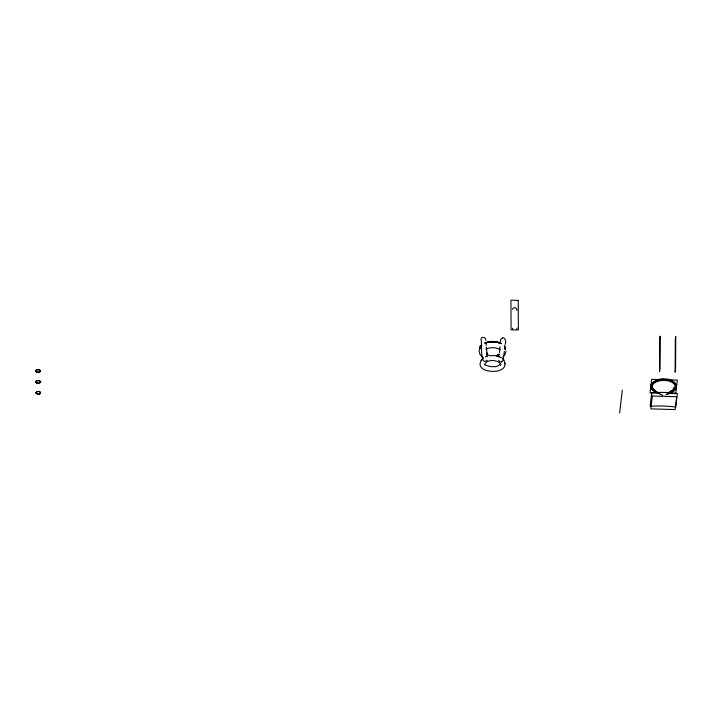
<?xml version="1.0" encoding="UTF-8"?>
<svg xmlns="http://www.w3.org/2000/svg" width="713" height="713" viewBox="0 0 713 713"><rect width="100%" height="100%" fill="white"/><g stroke="black" fill="none" stroke-linecap="round" stroke-linejoin="round"><path stroke-width="1.07" d="M479.68 348.862L480.09 346.83L481.578 345.039M479.047 350.306L479.929 354.406L482.888 357.231M483.592 357.908C467.06 374.049 514.626 377.186 503.146 359.067M500.606 364.913C500.499 359.905 486.132 358.381 484.582 364.806C483.476 363.906 490.045 367.605 493.779 366.598C497.924 367.667 502.184 361.705 500.571 365.127M504.973 363.871L505.018 363.291M506.007 351.161L505.054 354.504L502.906 356.723M499.965 346.821L499.403 352.632M500.348 341.75L500.82 339.236L502.478 337.98M505.116 344.504C507.05 340.867 504.118 336.723 502.549 337.953M619.677 412.827L622.289 390.225M504.367 351.482L503.12 360.02L501.765 361.901M498.922 356.732L499.029 355.912M505.214 349.308L504.67 345.885M516.925 328.194L516.72 328.916M505.214 349.62L504.679 346.473M512.46 309.299C512.968 306.412 517.433 307.686 516.952 310.396M487.282 360.243C479.083 366.83 482.656 342.106 480.901 339.486C480.936 335.885 486.346 337.187 485.856 340.324M480.99 360.466L481.328 359.976M481.578 344.727L479.831 347.213L479.787 349.254M665.969 394.708C680.781 391.517 678.446 379.049 664.471 379.717C659.944 379.405 654.721 380.43 651.637 384.022C648.064 390.412 659.24 393.335 662.618 395.332M501.729 361.919L499.795 361.83L498.726 360.323M671.165 391.998L673.161 391.072M496.587 356.028L499.26 354.682M485.847 349.129C490.339 347.062 496.052 347.062 500.294 349.744M673.081 388.13L675.202 387.132A8.146 6.898 6.6 0 0 675.478 386.99L675.79 386.375M485.5 356.865L486.489 356.455M484.992 343.087C490.223 341.269 496.177 341.322 501.266 343.577M497.879 354.735L499.002 354.379M669.044 392.515L672.207 391.562M484.992 342.775C490.196 340.885 496.203 340.939 501.266 343.265M497.879 354.423L499.002 354.156M669.044 392.203C682.591 389.646 674.489 377.881 664.471 379.129C655.978 377.364 643.438 387.587 656.949 391.847M489.207 355.707L495.642 355.6L501.337 357.641M659.703 393.184L650.078 392.899L651.646 379.334L677.305 380.1L675.737 393.656L667.181 393.407M486.89 354.833L488.048 354.949M658.054 392.613L659.222 392.738M498.485 356.304L499.002 356.491M654.062 391.027L656.949 392.159M499.394 356.643L498.895 356.447M502.13 358.184L502.834 358.764M503.931 360.012L503.699 359.691M512.683 328.943L512.469 328.221M487.3 356.732L486.382 347.071M486.881 352.882L487.077 354.771M486.097 343.354L486.23 345.181M487.46 342.677A6.631 3.503 -0.2 0 1 488.12 342.32M490.58 341.589A6.631 3.503 -0.2 0 1 497.148 342.418M480.5 347.409A12.13 6.408 -0.2 0 1 481.819 345.244M485.152 343.158A12.13 6.408 -0.2 0 1 501.007 343.63M504.51 347.222A12.13 6.408 -0.2 0 1 504.652 348.131M504.278 345.939A12.852 6.791 -0.2 0 1 505.232 349.7M488.245 355.127A12.852 6.791 -0.2 0 1 487.077 354.878M479.68 348.942A12.852 6.791 -0.2 0 1 481.489 345.261M485.045 343.211A12.852 6.791 -0.2 0 1 501.221 343.693M660.862 379.557A6.631 3.503 -0.2 0 1 668.642 380.385M655.202 390.608A12.13 6.408 -0.2 0 1 655.648 381.232A12.13 6.408 -0.2 0 1 673.322 382.097A12.13 6.408 -0.2 0 1 670.354 391.348M659.409 392.916A12.852 6.791 -0.2 0 1 653.17 382.623A12.852 6.791 -0.2 0 1 673.625 382.159A12.852 6.791 -0.2 0 1 668.892 392.694M655.505 390.742A11.435 6.043 -0.2 0 1 656.112 381.99A11.435 6.043 -0.2 0 1 672.617 382.694A11.435 6.043 -0.2 0 1 670.398 391.375M650.532 386.107A13.191 6.97 -0.2 0 1 664.498 379.539M35.828 392.765C42.236 397.899 41.488 387.596 35.828 392.765M651.691 392.72L650.122 406.285A109.463 92.752 6.6 0 1 675.781 407.043L677.35 393.487A109.463 92.752 6.6 0 0 651.691 392.72M652.324 396L650.844 408.861L675.166 409.592L676.655 396.731L652.324 396M660.122 336.322L659.677 339.629A232.688 12.406 -88.3 0 1 659.525 371.687L659.962 369.058A251.395 13.404 -88.3 0 0 660.131 336.286M675.71 336.786L675.264 340.092A232.688 12.406 -88.3 0 1 675.104 372.15L675.55 369.521A251.395 13.404 -88.3 0 0 675.71 336.75M40.65 392.872L39.144 394.129L36.826 393.888L35.73 392.72L37.085 391.633L39.447 391.526L40.65 392.872M40.614 381.954L38.582 383.211L36.791 382.97L35.686 381.811L37.049 380.715L38.885 380.59L40.614 381.954M36.051 370.261L35.9 371.553A2.469 1.301 -0.2 0 0 39.58 372.017A2.469 1.301 -0.2 0 0 39.812 370.02A2.469 1.301 -0.2 0 0 36.051 370.261M518.244 300.387L510.954 300.173L511.061 329.78L518.342 329.994L518.244 300.387M36.853 383.041A2.558 1.355 -0.2 0 0 40.757 381.918A2.558 1.355 -0.2 0 0 36.978 380.697A2.558 1.355 -0.2 0 0 36.853 383.041M36.88 372.034A2.353 1.248 -0.2 0 0 40.463 371.001A2.353 1.248 -0.2 0 0 36.987 369.878A2.353 1.248 -0.2 0 0 36.88 372.034"/></g></svg>
